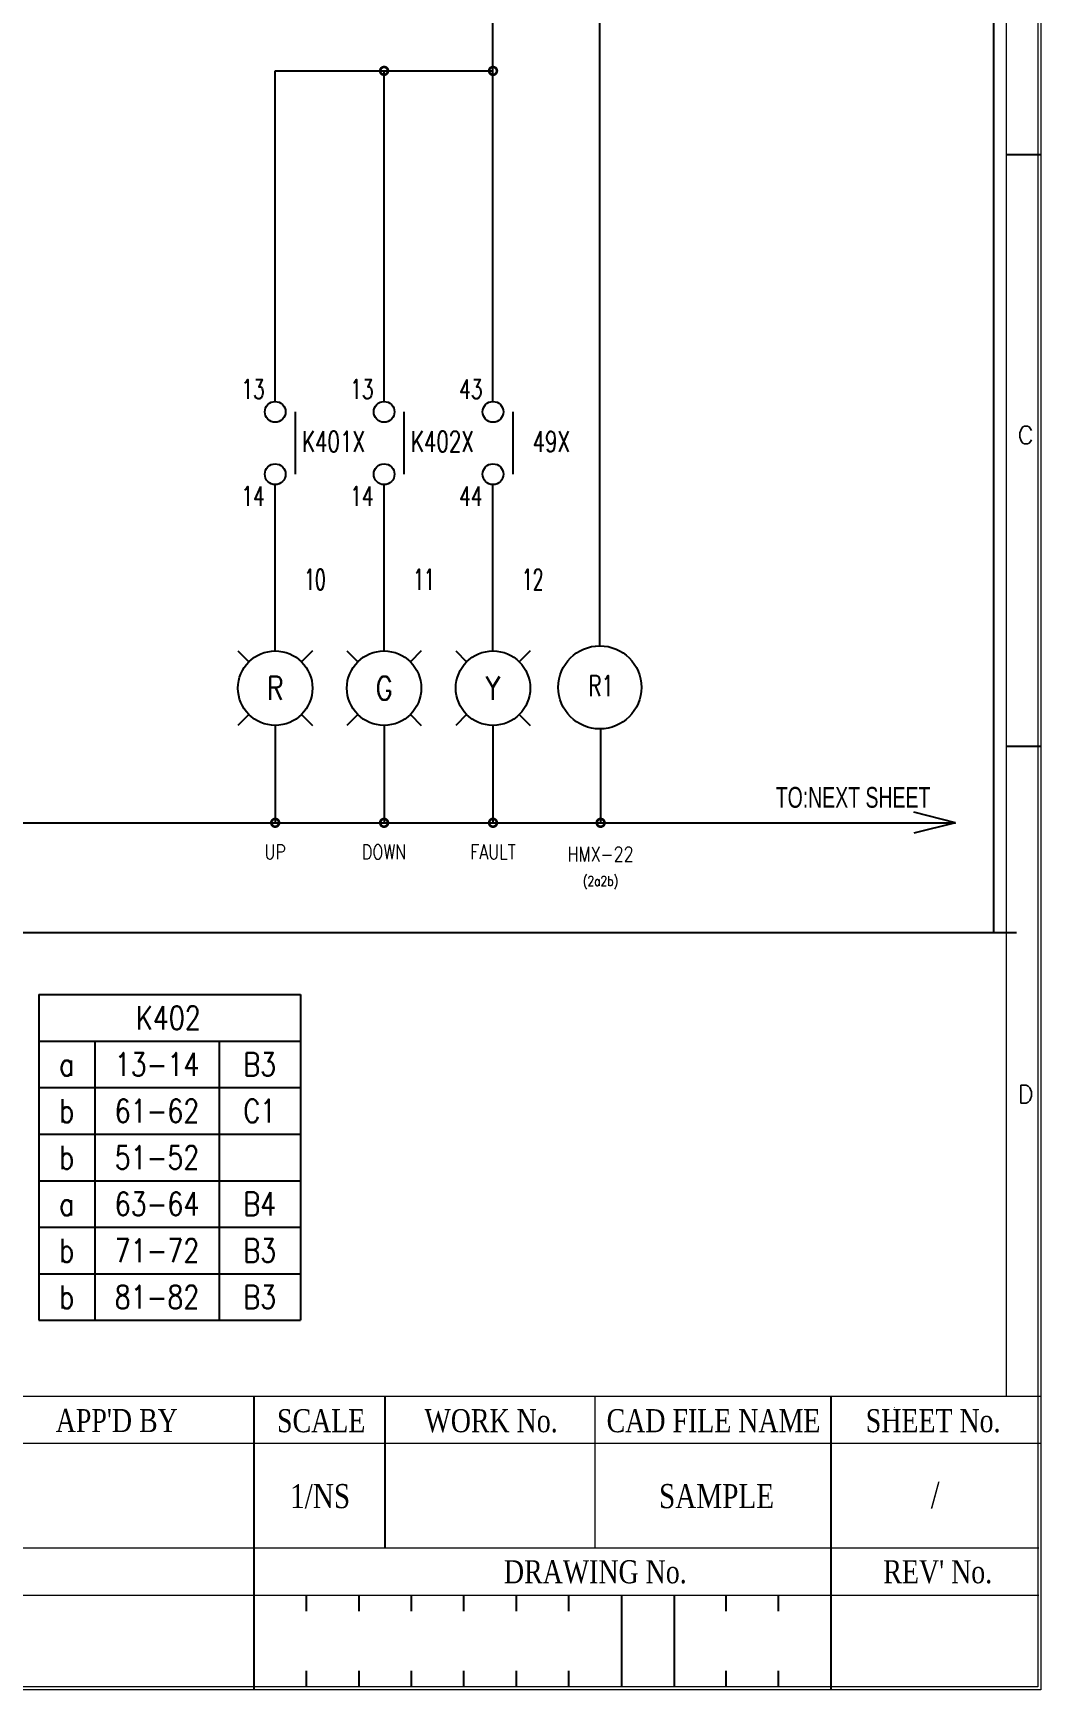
# Model space of a CAD drawing. Header units: millimetres. Extents: x 107 to 2900, y 85 to 3996.
# Drawn here: x 1589.8 to 1797.3, y 101.1 to 442.3 of the extents above; entities that cross this region are included whole.
import ezdxf
from ezdxf.enums import TextEntityAlignment as Align
from ezdxf.lldxf.tags import DXFTag

# ---------------------------------------------------------------- set-up
doc = ezdxf.new("R2010")
doc.units = ezdxf.units.MM
for name, color, linetype in [('20', 2, 'Continuous'), ('30', 3, 'Continuous'), ('40', 4, 'Continuous'), ('70', 7, 'Continuous')]:
    doc.layers.add(name, color=color, linetype=linetype)
doc.styles.add('ghs', font='NGULIM.TTF')
doc.styles.add('ROMANS', font='ROMANS.shx', dxfattribs={"width": 0.7})
doc.styles.add('SIMPLEX', font='SIMPLEX')
doc.styles.add('SS', font='batang.ttc', dxfattribs={"width": 0.8})
tags = doc.linetypes.add('CENTER', pattern=[2, 1.25, -0.25, 0.25, -0.25]).pattern_tags.tags
tags[10:11] = [DXFTag(74, 4), DXFTag(75, 0), DXFTag(340, '0'), DXFTag(46, 1.0), DXFTag(50, 0.0), DXFTag(44, 0.0), DXFTag(45, 0.0)]
tags[8:9] = [DXFTag(74, 4), DXFTag(75, 0), DXFTag(340, '0'), DXFTag(46, 1.0), DXFTag(50, 0.0), DXFTag(44, 0.0), DXFTag(45, 0.0)]
tags[6:7] = [DXFTag(74, 4), DXFTag(75, 0), DXFTag(340, '0'), DXFTag(46, 1.0), DXFTag(50, 0.0), DXFTag(44, 0.0), DXFTag(45, 0.0)]
tags[4:5] = [DXFTag(74, 4), DXFTag(75, 0), DXFTag(340, '0'), DXFTag(46, 1.0), DXFTag(50, 0.0), DXFTag(44, 0.0), DXFTag(45, 0.0)]

msp = doc.modelspace()

# ---------------------------------------------------------------- linework, layer by layer
at = {"color": 7, "linetype": 'CENTER'}
for p, q in [((1787.489, 574.051), (1787.489, 257.163)), ((1792.241, 257.013), (1151.298, 257.013))]:
    msp.add_line(p, q, dxfattribs=at)
at = {"color": 0, "linetype": 'Continuous'}
for p, q in [((1684.453, 366.466), (1684.453, 552.944)), ((1706.453, 316.138), (1706.453, 530.047)), ((1639.604, 434.559), (1684.453, 434.559)), ((1639.604, 366.466), (1639.604, 434.559)), ((1662.029, 366.466), (1662.029, 434.559)), ((1639.604, 315.081), (1639.604, 349.346)), ((1662.029, 315.081), (1662.029, 349.346)), ((1684.453, 315.081), (1684.453, 349.346))]:
    msp.add_line(p, q, dxfattribs=at)
at = {"color": 0}
for p, q in [((1643.767, 351.486), (1643.767, 364.326)), ((1666.192, 351.486), (1666.192, 364.326)), ((1688.616, 351.486), (1688.616, 364.326))]:
    msp.add_line(p, q, dxfattribs=at)
for p, q in [((1631.936, 315.081), (1634.182, 312.835)), ((1647.272, 315.081), (1645.026, 312.835)), ((1654.361, 315.081), (1656.607, 312.835)), ((1669.697, 315.081), (1667.451, 312.835)), ((1676.785, 315.081), (1679.031, 312.835)), ((1692.121, 315.081), (1689.876, 312.835)), ((1634.182, 301.991), (1631.936, 299.745)), ((1645.026, 301.991), (1647.272, 299.745)), ((1656.607, 301.991), (1654.361, 299.745)), ((1667.451, 301.991), (1669.697, 299.745)), ((1679.031, 301.991), (1676.785, 299.745)), ((1689.876, 301.991), (1692.121, 299.745))]:
    msp.add_line(p, q)
at = {"linetype": 'Continuous'}
for p, q in [((1639.604, 299.745), (1639.604, 279.679)), ((1662.029, 299.745), (1662.029, 279.679)), ((1684.453, 299.745), (1684.453, 279.679)), ((1706.618, 299.019), (1706.618, 279.679)), ((1590.918, 244.302), (1644.799, 244.302)), ((1590.918, 244.302), (1590.918, 177.207)), ((1644.799, 244.302), (1644.799, 177.207)), ((1590.918, 234.717), (1644.799, 234.717)), ((1602.461, 234.717), (1602.461, 177.207)), ((1628.07, 234.717), (1628.07, 177.207)), ((1590.918, 225.132), (1644.799, 225.132)), ((1590.918, 215.547), (1644.799, 215.547)), ((1590.918, 205.962), (1644.799, 205.962)), ((1590.918, 196.377), (1644.799, 196.377)), ((1590.918, 186.792), (1644.799, 186.792)), ((1590.918, 177.207), (1644.799, 177.207))]:
    msp.add_line(p, q, dxfattribs=at)
at = {"color": 3}
for q in [(1771.138, 281.843), (1771.138, 277.515)]:
    msp.add_line((1779.678, 279.679), q, dxfattribs=at)
at = {"color": 7, "linetype": 'Continuous'}
msp.add_line((1156.119, 279.679), (1779.678, 279.679), dxfattribs=at)
at = {"color": 0, "linetype": 'Continuous', "const_width": 0.535}
for points in [[(1661.226, 434.559, 1), (1662.831, 434.559, 1)], [(1683.651, 434.559, 1), (1685.256, 434.559, 1)], [(1638.802, 279.679, 1), (1640.407, 279.679, 1)], [(1661.226, 279.679, 1), (1662.831, 279.679, 1)], [(1683.651, 279.679, 1), (1685.256, 279.679, 1)], [(1705.815, 279.679, 1), (1707.42, 279.679, 1)]]:
    msp.add_lwpolyline(points, format="xyb", close=True, dxfattribs=at)
at = {"color": 0}
for centre in [(1639.604, 364.326), (1662.029, 364.326), (1684.453, 364.326), (1639.604, 351.486), (1662.029, 351.486), (1684.453, 351.486)]:
    msp.add_circle(centre, 2.14, dxfattribs=at)
at = {"linetype": 'Continuous'}
for centre in [(1639.604, 307.413), (1662.029, 307.413), (1684.453, 307.413)]:
    msp.add_circle(centre, 7.668, dxfattribs=at)
at = {"color": 7, "linetype": 'Continuous'}
msp.add_circle((1706.453, 307.578), 8.56, dxfattribs=at)
at = {"layer": '20', "color": 0, "lineweight": 13}
msp.add_lwpolyline([(983.595, 161.559), (983.595, 677.151), (1790.139, 677.151), (1790.139, 161.559)], dxfattribs=at)
at = {"layer": '30', "color": 0}
for p, q in [((1790.139, 417.308), (1797.267, 417.308)), ((1790.139, 295.479), (1797.267, 295.479))]:
    msp.add_line(p, q, dxfattribs=at)
at = {"layer": '40', "color": 0}
for p, q in [((1635.267, 101.079), (1635.267, 161.559)), ((1662.267, 130.239), (1662.267, 161.559)), ((1754.067, 130.239), (1754.067, 161.559)), ((1754.067, 101.079), (1754.067, 130.239)), ((1646.067, 117.279), (1646.067, 120.519)), ((1656.867, 117.279), (1656.867, 120.519)), ((1667.667, 117.279), (1667.667, 120.519)), ((1678.467, 117.279), (1678.467, 120.519)), ((1689.267, 117.279), (1689.267, 120.519)), ((1700.1, 117.279), (1700.1, 120.519)), ((1711.014, 101.727), (1711.014, 120.519)), ((1721.814, 101.727), (1721.814, 120.519)), ((1732.467, 117.279), (1732.467, 120.519)), ((1743.267, 117.279), (1743.267, 120.519)), ((1646.067, 101.727), (1646.067, 104.967)), ((1656.867, 101.727), (1656.867, 104.967)), ((1667.667, 101.727), (1667.667, 104.967)), ((1678.467, 101.727), (1678.467, 104.967)), ((1689.267, 101.727), (1689.267, 104.967)), ((1700.1, 101.727), (1700.1, 104.967)), ((1732.467, 101.727), (1732.467, 104.967)), ((1743.267, 101.727), (1743.267, 104.967))]:
    msp.add_line(p, q, dxfattribs=at)
at = {"layer": '40', "color": 0, "lineweight": 13}
for p, q in [((1705.467, 130.239), (1705.467, 161.559)), ((1797.267, 151.839), (1473.267, 151.839)), ((1796.835, 130.239), (1473.267, 130.239)), ((1796.835, 120.519), (1473.267, 120.519))]:
    msp.add_line(p, q, dxfattribs=at)
at = {"layer": '70', "color": 0, "lineweight": 13}
msp.add_line((976.467, 161.559), (1797.267, 161.559), dxfattribs=at)
for points in [[(1797.267, 101.079), (976.467, 101.079), (976.467, 684.279), (1797.267, 684.279)], [(1796.619, 101.727), (977.115, 101.727), (977.115, 683.631), (1796.619, 683.631)]]:
    msp.add_lwpolyline(points, close=True, dxfattribs=at)
at = {"layer": '70', "color": 0}
msp.add_solid([(1767.031, 159.318), (1767.16, 159.318), (1767.096, 158.929)], dxfattribs=at)

# ---------------------------------------------------------------- texts
at = {"color": 0, "linetype": 'Continuous', "style": 'SIMPLEX', "width": 0.7}
for s, height, p in [('13', 4, (1635.036, 369.021)), ('13', 4, (1657.461, 369.021)), ('43', 4, (1679.885, 369.021)), ('K401X', 4.28, (1651.587, 358.208)), ('K402X', 4.28, (1674.012, 358.208)), ('49X', 4.28, (1696.437, 358.208)), ('14', 4, (1635.036, 346.976)), ('14', 4, (1657.461, 346.976)), ('44', 4, (1679.885, 346.976))]:
    msp.add_text(s, height=height, dxfattribs=at).set_placement(p, align=Align.MIDDLE)
at = {"color": 3, "linetype": 'Continuous', "style": 'SIMPLEX', "width": 0.6}
for s, p in [('10', (1645.586, 327.665)), ('11', (1668.011, 327.665)), ('12', (1690.435, 327.665))]:
    msp.add_text(s, height=4.28, dxfattribs=at).set_placement(p)
at = {"linetype": 'Continuous', "style": 'ROMANS', "width": 0.8}
for s, height, p in [('R', 4.793, (1639.604, 307.413)), ('G', 4.793, (1662.029, 307.413)), ('Y', 4.793, (1684.453, 307.413)), ('K402', 4.7925, (1617.619, 239.509)), ('13-14', 4.7925, (1615.265, 229.924)), ('B3', 4.7925, (1636.434, 229.924)), ('a', 4.793, (1596.689, 229.924)), ('b', 4.793, (1596.689, 220.339)), ('61-62', 4.7925, (1615.265, 220.339)), ('C1', 4.7925, (1636.434, 220.339)), ('b', 4.793, (1596.689, 210.754)), ('51-52', 4.7925, (1615.265, 210.754)), ('a', 4.793, (1596.689, 201.169)), ('63-64', 4.7925, (1615.265, 201.169)), ('B4', 4.7925, (1636.434, 201.169)), ('b', 4.793, (1596.689, 191.584)), ('71-72', 4.7925, (1615.265, 191.584)), ('B3', 4.7925, (1636.434, 191.584)), ('b', 4.793, (1596.689, 181.999)), ('81-82', 4.7925, (1615.265, 181.999)), ('B3', 4.7925, (1636.434, 181.999))]:
    msp.add_text(s, height=height, dxfattribs=at).set_placement(p, align=Align.MIDDLE)
at = {"color": 4, "linetype": 'Continuous', "width": 0.7}
for s, style, p in [('R1', 'SIMPLEX', (1706.724, 307.887)), ('TO:NEXT SHEET', 'ghs', (1758.596, 284.922))]:
    msp.add_text(s, height=4.28, dxfattribs=dict(at, style=style)).set_placement(p, align=Align.MIDDLE)
at = {"linetype": 'Continuous', "style": 'ROMANS', "width": 0.8}
for s, height, p in [('UP', 3, (1639.604, 272.177)), ('DOWN', 3, (1662.029, 272.177)), ('FAULT', 3, (1684.453, 272.177)), ('HMX-22', 3, (1706.618, 271.731)), ('(2a2b)', 2, (1706.618, 266.694))]:
    msp.add_text(s, height=height, dxfattribs=at).set_placement(p, align=Align.CENTER)
at = {"layer": '30', "color": 0, "style": 'SIMPLEX'}
for s, p in [('C', (1794.135, 359.547)), ('D', (1794.135, 223.798))]:
    msp.add_text(s, height=3.672, dxfattribs=at).set_placement(p, align=Align.MIDDLE)
at = {"layer": '40', "color": 0, "style": 'SS', "width": 0.8}
for s, height, p in [("APP'D BY", 4.752, (1606.98, 154.182)), ('SCALE', 4.752, (1649.078, 154.151)), ('WORK No.', 4.752, (1684.061, 154.151)), ('CAD FILE NAME', 4.752, (1729.858, 154.151)), ('SHEET No.', 4.752, (1775.084, 154.151)), ('1/NS', 4.968, (1648.859, 138.509)), ('SAMPLE', 4.968, (1730.488, 138.509)), ('/', 5.4, (1775.51, 138.509)), ('DRAWING No.', 4.752, (1705.525, 123.034)), ("REV' No.", 4.752, (1776.038, 123.034))]:
    msp.add_text(s, height=height, dxfattribs=at).set_placement(p, align=Align.CENTER)

doc.saveas('drawing.dxf')
